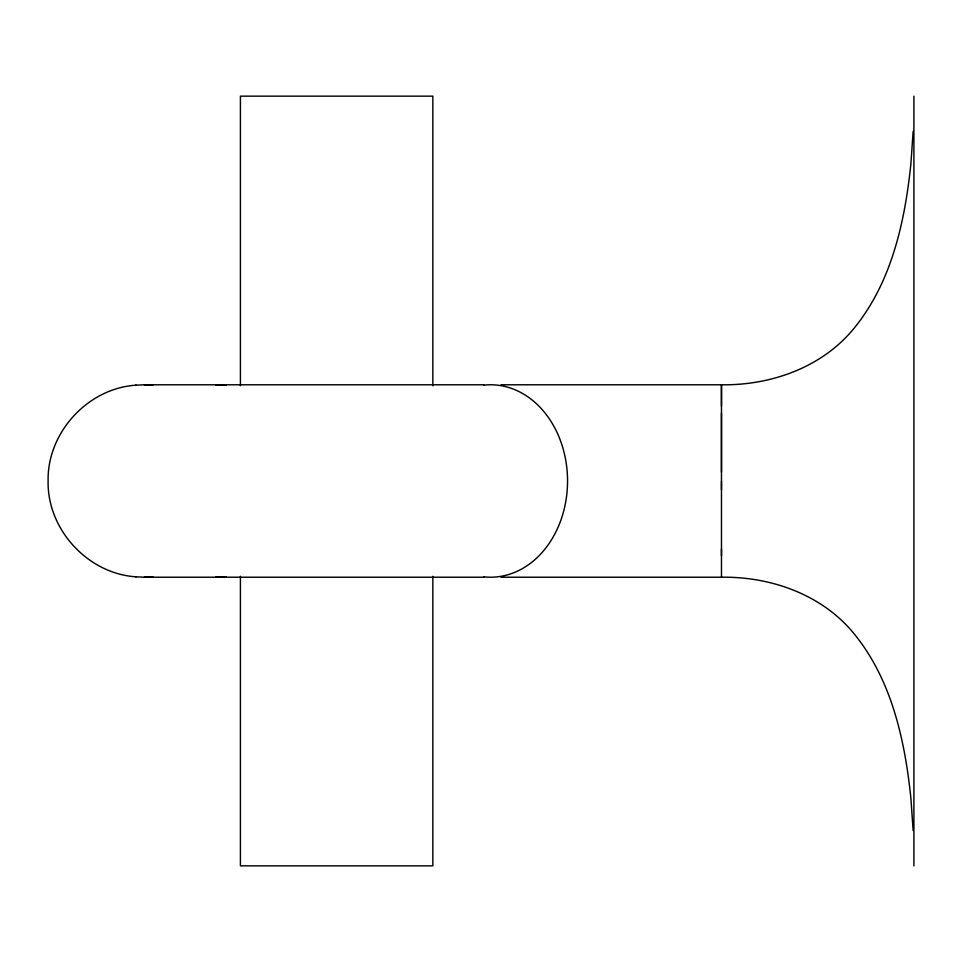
<?xml version="1.0" encoding="UTF-8"?>
<svg xmlns="http://www.w3.org/2000/svg" width="962" height="962" viewBox="0 0 962 962"><rect width="100%" height="100%" fill="white"/><g stroke="black" fill="none" stroke-linecap="round" stroke-linejoin="round"><path stroke-width="1.44" d="M721.476 576.827L721.476 577.212C770.43 576.539 821.019 594.143 853.017 632.455C891.473 678.703 904.833 739.766 910.894 798.195L913.142 830.543M721.476 555.699L721.476 549.037M721.476 489.646L721.476 481M721.476 472.354L721.476 412.963M721.476 406.301L721.476 384.788C770.43 385.461 821.019 367.857 853.017 329.545C891.473 283.297 904.833 222.234 910.894 163.805L913.142 131.457M135.798 385.173L144.697 384.788M484.211 384.788L144.432 384.788L152.922 385.173M500.986 384.788L721.476 384.788L721.476 577.212L500.986 577.212M136.075 385.173C87.734 388.275 47.15 432.611 48.1 481C47.15 529.389 87.734 573.725 136.075 576.827M152.922 576.827L144.432 577.212L484.211 577.212M135.798 576.827L144.697 577.212M913.9 96.152L913.9 865.848M432.84 385.726L432.84 96.152L240.416 96.152L240.416 385.726M432.84 576.274L432.84 865.848L240.416 865.848L240.416 576.274M226.371 576.827A96.212 57.732 -90 0 1 215.993 576.827M215.993 385.173A96.212 57.732 -90 0 1 226.371 385.173M483.658 385.173A96.212 76.972 -90 0 1 567.544 481A96.212 76.972 -90 0 1 483.658 576.827"/></g></svg>
